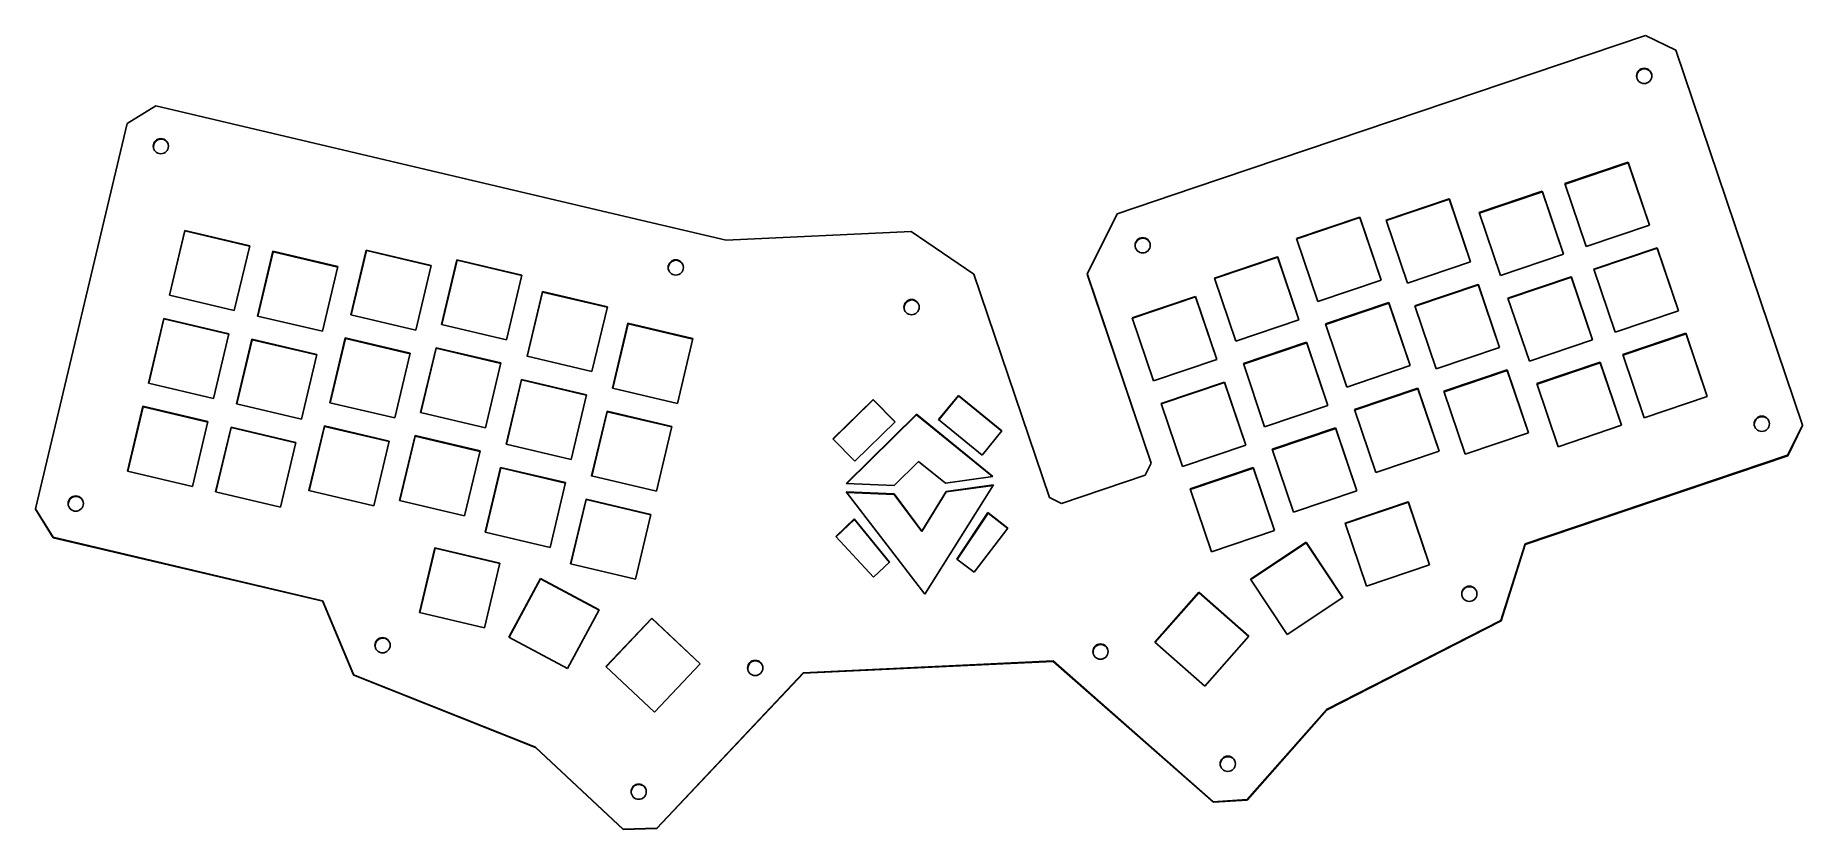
# Model space of a CAD drawing. Header units: millimetres. Extents: x -350 to 21, y -145 to 22.
import ezdxf

# ---------------------------------------------------------------- set-up
doc = ezdxf.new("R2010")
doc.units = ezdxf.units.MM

msp = doc.modelspace()

# ---------------------------------------------------------------- linework, layer by layer
at = {"color": 7, "linetype": 'Continuous', "lineweight": 25}
for p, q in [((-12.36, 21.69), (-107.1, -10.31)), ((-6.02, 18.57), (-12.36, 21.69)), ((20.57, -60.08), (-6.02, 18.57)), ((-324.91, 6.9), (-330.93, 3.19)), ((-227.63, -16.02), (-324.91, 6.9)), ((-330.93, 3.19), (-350.17, -77.63)), ((-325.41, -1.74), (-325.36, -2.05)), ((-16.02, -4.93), (-29.28, -9.41)), ((-15.99, -5.03), (-29.25, -9.51)), ((-11.55, -18.16), (-16.02, -4.93)), ((-16.02, -4.93), (-15.99, -5.03)), ((-11.55, -18.16), (-15.99, -5.03)), ((-107.1, -10.31), (-123.21, -15.75)), ((-34.02, -11.01), (-47.29, -15.49)), ((-33.99, -11.12), (-47.25, -15.6)), ((-29.55, -24.24), (-34.02, -11.01)), ((-34.02, -11.01), (-33.99, -11.12)), ((-29.55, -24.24), (-33.99, -11.12)), ((-29.28, -9.41), (-24.81, -22.64)), ((-53.54, -12.6), (-66.8, -17.09)), ((-53.51, -12.71), (-66.77, -17.19)), ((-49.07, -25.83), (-53.54, -12.6)), ((-53.54, -12.6), (-53.51, -12.71)), ((-49.07, -25.83), (-53.51, -12.71)), ((-205.26, -21.29), (-227.63, -16.02)), ((-123.21, -15.75), (-129.49, -28.4)), ((-72.3, -16.44), (-85.57, -20.92)), ((-72.27, -16.55), (-85.53, -21.03)), ((-67.83, -29.67), (-72.3, -16.44)), ((-72.3, -16.44), (-72.27, -16.55)), ((-67.83, -29.67), (-72.27, -16.55)), ((-66.8, -17.09), (-62.33, -30.31)), ((-47.29, -15.49), (-42.81, -28.72)), ((-24.81, -22.64), (-11.55, -18.16)), ((-318.82, -19.26), (-322.05, -32.85)), ((-318.78, -19.36), (-322, -32.86)), ((-305.2, -22.47), (-318.82, -19.26)), ((-318.82, -19.26), (-318.78, -19.36)), ((-305.22, -22.56), (-318.78, -19.36)), ((-166.46, -19.45), (-205.26, -21.29)), ((-153.28, -28.43), (-166.46, -19.45)), ((-85.57, -20.92), (-81.09, -34.15)), ((-308.43, -36.06), (-305.2, -22.47)), ((-300.33, -23.61), (-303.57, -37.21)), ((-300.3, -23.72), (-303.52, -37.22)), ((-286.71, -26.82), (-300.33, -23.61)), ((-300.33, -23.61), (-300.3, -23.72)), ((-286.74, -26.92), (-300.3, -23.72)), ((-280.75, -23.36), (-283.99, -36.95)), ((-280.72, -23.46), (-283.93, -36.96)), ((-267.13, -26.57), (-280.75, -23.36)), ((-280.75, -23.36), (-280.72, -23.46)), ((-267.15, -26.66), (-280.72, -23.46)), ((-261.72, -25.41), (-264.96, -39)), ((-261.69, -25.51), (-264.9, -39.01)), ((-248.1, -28.62), (-261.72, -25.41)), ((-261.72, -25.41), (-261.69, -25.51)), ((-248.12, -28.71), (-261.69, -25.51)), ((-89.54, -24.77), (-102.81, -29.25)), ((-89.51, -24.87), (-102.77, -29.35)), ((-85.07, -38), (-89.54, -24.77)), ((-89.54, -24.77), (-89.51, -24.87)), ((-85.08, -38), (-89.51, -24.87)), ((-62.33, -30.31), (-49.07, -25.83)), ((-42.81, -28.72), (-29.55, -24.24)), ((-9.95, -22.88), (-23.21, -27.36)), ((-9.92, -22.99), (-23.18, -27.47)), ((-5.48, -36.11), (-9.95, -22.88)), ((-9.95, -22.88), (-9.92, -22.99)), ((-5.48, -36.11), (-9.92, -22.99)), ((-289.95, -40.41), (-286.71, -26.82)), ((-270.37, -40.16), (-267.13, -26.57)), ((-251.34, -42.21), (-248.1, -28.62)), ((-217.38, -27.19), (-217.33, -27.5)), ((-137.43, -75.31), (-153.28, -28.43)), ((-129.49, -28.4), (-116.07, -68.09)), ((-129.49, -28.4), (-129.46, -28.51)), ((-129.46, -28.51), (-116.07, -68.1)), ((-102.81, -29.25), (-98.34, -42.48)), ((-27.95, -28.96), (-41.22, -33.44)), ((-27.92, -29.07), (-41.18, -33.55)), ((-23.48, -42.19), (-27.95, -28.96)), ((-27.95, -28.96), (-27.92, -29.07)), ((-23.48, -42.19), (-27.92, -29.07)), ((-23.21, -27.36), (-18.74, -40.59)), ((-322.05, -32.85), (-308.43, -36.06)), ((-243.79, -32.07), (-247.02, -45.66)), ((-243.76, -32.17), (-246.97, -45.67)), ((-230.17, -35.28), (-243.79, -32.07)), ((-243.79, -32.07), (-243.76, -32.17)), ((-230.19, -35.37), (-243.76, -32.17)), ((-106.79, -33.09), (-120.05, -37.57)), ((-106.76, -33.2), (-120.02, -37.68)), ((-102.31, -46.32), (-106.79, -33.09)), ((-106.79, -33.09), (-106.76, -33.2)), ((-102.32, -46.32), (-106.76, -33.2)), ((-81.09, -34.15), (-67.83, -29.67)), ((-47.47, -30.56), (-60.73, -35.04)), ((-47.44, -30.66), (-60.7, -35.14)), ((-43, -43.78), (-47.47, -30.56)), ((-47.47, -30.56), (-47.44, -30.66)), ((-43, -43.78), (-47.44, -30.66)), ((-283.99, -36.95), (-270.37, -40.16)), ((-233.4, -48.87), (-230.17, -35.28)), ((-167.91, -35.51), (-167.87, -35.82)), ((-66.23, -34.39), (-79.5, -38.87)), ((-66.2, -34.5), (-79.46, -38.98)), ((-61.76, -47.62), (-66.23, -34.39)), ((-66.23, -34.39), (-66.2, -34.5)), ((-61.76, -47.62), (-66.2, -34.5)), ((-60.73, -35.04), (-56.26, -48.26)), ((-41.22, -33.44), (-36.74, -46.67)), ((-18.74, -40.59), (-5.48, -36.11)), ((-323.21, -37.7), (-326.44, -51.3)), ((-323.18, -37.81), (-326.39, -51.31)), ((-309.59, -40.91), (-323.21, -37.7)), ((-323.21, -37.7), (-323.18, -37.81)), ((-309.61, -41.01), (-323.18, -37.81)), ((-303.57, -37.21), (-289.95, -40.41)), ((-264.96, -39), (-251.34, -42.21)), ((-225.85, -38.73), (-229.09, -52.32)), ((-225.82, -38.83), (-229.04, -52.33)), ((-212.23, -41.94), (-225.85, -38.73)), ((-225.85, -38.73), (-225.82, -38.83)), ((-212.26, -42.03), (-225.82, -38.83)), ((-120.05, -37.57), (-115.58, -50.8)), ((-98.34, -42.48), (-85.07, -38)), ((-79.5, -38.87), (-75.02, -52.1)), ((-312.82, -54.51), (-309.59, -40.91)), ((-304.72, -42.06), (-307.96, -55.65)), ((-304.69, -42.17), (-307.91, -55.66)), ((-291.1, -45.27), (-304.72, -42.06)), ((-304.72, -42.06), (-304.69, -42.17)), ((-291.13, -45.36), (-304.69, -42.17)), ((-285.14, -41.8), (-288.38, -55.4)), ((-285.11, -41.91), (-288.33, -55.41)), ((-271.52, -45.01), (-285.14, -41.8)), ((-285.14, -41.8), (-285.11, -41.91)), ((-271.55, -45.11), (-285.11, -41.91)), ((-266.11, -43.85), (-269.35, -57.44)), ((-266.08, -43.96), (-269.29, -57.46)), ((-252.49, -47.06), (-266.11, -43.85)), ((-266.11, -43.85), (-266.08, -43.96)), ((-252.51, -47.16), (-266.08, -43.96)), ((-215.47, -55.53), (-212.23, -41.94)), ((-83.47, -42.72), (-96.74, -47.2)), ((-83.44, -42.83), (-96.7, -47.31)), ((-79, -55.95), (-83.47, -42.72)), ((-83.47, -42.72), (-83.44, -42.83)), ((-79.01, -55.95), (-83.44, -42.83)), ((-56.26, -48.26), (-43, -43.78)), ((-36.74, -46.67), (-23.48, -42.19)), ((-3.88, -40.83), (-17.14, -45.31)), ((-3.85, -40.94), (-17.11, -45.42)), ((0.59, -54.06), (-3.88, -40.83)), ((-3.88, -40.83), (-3.85, -40.94)), ((0.59, -54.06), (-3.85, -40.94)), ((-294.34, -58.86), (-291.1, -45.27)), ((-274.76, -58.6), (-271.52, -45.01)), ((-255.73, -60.65), (-252.49, -47.06)), ((-247.02, -45.66), (-233.4, -48.87)), ((-115.58, -50.8), (-102.31, -46.32)), ((-96.74, -47.2), (-92.27, -60.43)), ((-75.02, -52.1), (-61.76, -47.62)), ((-21.88, -46.91), (-35.15, -51.39)), ((-21.85, -47.02), (-35.11, -51.5)), ((-17.41, -60.14), (-21.88, -46.91)), ((-21.88, -46.91), (-21.85, -47.02)), ((-17.41, -60.14), (-21.85, -47.02)), ((-17.14, -45.31), (-12.67, -58.54)), ((-326.44, -51.3), (-312.82, -54.51)), ((-248.18, -50.51), (-251.41, -64.11)), ((-248.15, -50.62), (-251.36, -64.12)), ((-234.56, -53.72), (-248.18, -50.51)), ((-248.18, -50.51), (-248.15, -50.62)), ((-234.58, -53.82), (-248.15, -50.62)), ((-100.72, -51.05), (-113.98, -55.53)), ((-100.69, -51.15), (-113.95, -55.63)), ((-96.24, -64.27), (-100.72, -51.05)), ((-100.72, -51.05), (-100.69, -51.15)), ((-96.25, -64.27), (-100.69, -51.15)), ((-41.4, -48.51), (-54.66, -52.99)), ((-41.37, -48.61), (-54.63, -53.09)), ((-36.93, -61.73), (-41.4, -48.51)), ((-41.4, -48.51), (-41.37, -48.61)), ((-36.93, -61.74), (-41.37, -48.61)), ((-35.15, -51.39), (-30.67, -64.62)), ((-288.38, -55.4), (-274.76, -58.6)), ((-237.79, -67.32), (-234.56, -53.72)), ((-229.09, -52.32), (-215.47, -55.53)), ((-174.43, -54.71), (-182.84, -63)), ((-174.4, -54.82), (-182.77, -63.06)), ((-169.82, -59.38), (-174.43, -54.71)), ((-174.43, -54.71), (-174.4, -54.82)), ((-169.85, -59.41), (-174.4, -54.82)), ((-156.52, -53.87), (-160.68, -58.94)), ((-156.49, -53.97), (-160.61, -59)), ((-147.38, -61.32), (-156.52, -53.87)), ((-156.52, -53.87), (-156.49, -53.97)), ((-147.42, -61.37), (-156.49, -53.97)), ((-113.98, -55.53), (-109.51, -68.75)), ((-60.16, -52.35), (-73.43, -56.83)), ((-60.13, -52.45), (-73.39, -56.93)), ((-55.69, -65.57), (-60.16, -52.35)), ((-60.16, -52.35), (-60.13, -52.45)), ((-55.69, -65.57), (-60.13, -52.45)), ((-54.66, -52.99), (-50.19, -66.22)), ((-12.67, -58.54), (0.59, -54.06)), ((-327.6, -56.15), (-330.84, -69.74)), ((-327.57, -56.26), (-330.78, -69.76)), ((-313.98, -59.36), (-327.6, -56.15)), ((-327.6, -56.15), (-327.57, -56.26)), ((-314, -59.45), (-327.57, -56.26)), ((-307.96, -55.65), (-294.34, -58.86)), ((-269.35, -57.44), (-255.73, -60.65)), ((-230.24, -57.17), (-233.48, -70.77)), ((-230.21, -57.28), (-233.43, -70.78)), ((-216.62, -60.38), (-230.24, -57.17)), ((-230.24, -57.17), (-230.21, -57.28)), ((-216.65, -60.48), (-230.21, -57.28)), ((-165.31, -57.82), (-180.07, -72.34)), ((-165.28, -57.93), (-179.93, -72.34)), ((-149.28, -70.88), (-165.31, -57.82)), ((-165.31, -57.82), (-165.28, -57.93)), ((-149.37, -70.89), (-165.28, -57.93)), ((-160.68, -58.94), (-151.54, -66.4)), ((-92.27, -60.43), (-79, -55.95)), ((-73.43, -56.83), (-68.95, -70.05)), ((-317.22, -72.95), (-313.98, -59.36)), ((-309.12, -60.51), (-312.35, -74.1)), ((-309.09, -60.61), (-312.3, -74.11)), ((-295.5, -63.72), (-309.12, -60.51)), ((-309.12, -60.51), (-309.09, -60.61)), ((-295.52, -63.81), (-309.09, -60.61)), ((-289.53, -60.25), (-292.77, -73.84)), ((-289.5, -60.36), (-292.72, -73.85)), ((-275.92, -63.46), (-289.53, -60.25)), ((-289.53, -60.25), (-289.5, -60.36)), ((-275.94, -63.55), (-289.5, -60.36)), ((-270.5, -62.3), (-273.74, -75.89)), ((-270.47, -62.41), (-273.69, -75.9)), ((-256.88, -65.51), (-270.5, -62.3)), ((-270.5, -62.3), (-270.47, -62.41)), ((-256.91, -65.6), (-270.47, -62.41)), ((-219.86, -73.98), (-216.62, -60.38)), ((-182.84, -63), (-178.23, -67.66)), ((-178.23, -67.66), (-169.82, -59.38)), ((-151.54, -66.4), (-147.38, -61.32)), ((-77.4, -60.67), (-90.67, -65.15)), ((-77.37, -60.78), (-90.63, -65.26)), ((-72.93, -73.9), (-77.4, -60.67)), ((-77.4, -60.67), (-77.37, -60.78)), ((-72.94, -73.9), (-77.37, -60.78)), ((-50.19, -66.22), (-36.93, -61.73)), ((-30.67, -64.62), (-17.41, -60.14)), ((17.43, -66.41), (20.57, -60.08)), ((17.46, -66.51), (20.6, -60.19)), ((20.57, -60.08), (20.6, -60.19)), ((-298.73, -77.31), (-295.5, -63.72)), ((-279.15, -77.05), (-275.92, -63.46)), ((-260.12, -79.1), (-256.88, -65.51)), ((-251.41, -64.11), (-237.79, -67.32)), ((-109.51, -68.75), (-96.24, -64.27)), ((-90.67, -65.15), (-86.2, -78.38)), ((-68.95, -70.05), (-55.69, -65.57)), ((-37.64, -85.01), (17.43, -66.41)), ((-37.61, -85.12), (17.46, -66.51)), ((17.43, -66.41), (17.46, -66.51)), ((-330.84, -69.74), (-317.22, -72.95)), ((-252.57, -68.96), (-255.81, -82.55)), ((-252.54, -69.07), (-255.75, -82.57)), ((-238.95, -72.17), (-252.57, -68.96)), ((-252.57, -68.96), (-252.54, -69.07)), ((-238.97, -72.26), (-252.54, -69.07)), ((-170.01, -72.78), (-164.86, -67.71)), ((-164.86, -67.71), (-159.25, -72.27)), ((-116.07, -68.09), (-117.32, -70.62)), ((-94.65, -69), (-107.91, -73.48)), ((-94.62, -69.1), (-107.88, -73.58)), ((-90.17, -82.22), (-94.65, -69)), ((-94.65, -69), (-94.62, -69.1)), ((-90.18, -82.23), (-94.62, -69.1)), ((-312.35, -74.1), (-298.73, -77.31)), ((-292.77, -73.84), (-279.15, -77.05)), ((-242.19, -85.76), (-238.95, -72.17)), ((-233.48, -70.77), (-219.86, -73.98)), ((-170.02, -74.53), (-180.08, -74.09)), ((-180.08, -74.09), (-163.58, -95.58)), ((-180.07, -72.34), (-170.01, -72.78)), ((-159.1, -74.01), (-164.19, -82.34)), ((-159.07, -74.12), (-164.16, -82.45)), ((-163.58, -95.58), (-149.13, -72.62)), ((-159.25, -72.27), (-149.28, -70.88)), ((-149.13, -72.62), (-159.1, -74.01)), ((-159.1, -74.01), (-159.07, -74.12)), ((-149.21, -72.74), (-159.07, -74.12)), ((-117.32, -70.62), (-134.89, -76.56)), ((-107.91, -73.48), (-103.44, -86.71)), ((-86.2, -78.38), (-72.93, -73.9)), ((-350.17, -77.63), (-346.46, -83.63)), ((-350.17, -77.63), (-350.14, -77.73)), ((-350.14, -77.73), (-346.43, -83.73)), ((-343.26, -76.73), (-343.22, -77.04)), ((-273.74, -75.89), (-260.12, -79.1)), ((-234.64, -75.62), (-237.87, -89.21)), ((-234.6, -75.73), (-237.82, -89.23)), ((-221.02, -78.83), (-234.64, -75.62)), ((-234.64, -75.62), (-234.6, -75.73)), ((-221.04, -78.92), (-234.6, -75.73)), ((-169.99, -74.64), (-179.99, -74.2)), ((-164.19, -82.34), (-170.02, -74.53)), ((-170.02, -74.53), (-169.99, -74.64)), ((-164.16, -82.45), (-169.99, -74.64)), ((-134.89, -76.56), (-137.43, -75.31)), ((-62.13, -76.17), (-75.4, -80.65)), ((-62.1, -76.28), (-75.36, -80.76)), ((-57.66, -89.4), (-62.13, -76.17)), ((-62.13, -76.17), (-62.1, -76.28)), ((-57.67, -89.4), (-62.1, -76.28)), ((-224.25, -92.42), (-221.02, -78.83)), ((-178.36, -79.76), (-182.23, -83.46)), ((-178.33, -79.87), (-182.16, -83.53)), ((-170.96, -88.88), (-178.36, -79.76)), ((-178.36, -79.76), (-178.33, -79.87)), ((-170.99, -88.91), (-178.33, -79.87)), ((-150.32, -78.43), (-156.85, -88.21)), ((-150.29, -78.54), (-156.78, -88.27)), ((-146.13, -81.75), (-150.32, -78.43)), ((-150.32, -78.43), (-150.29, -78.54)), ((-146.16, -81.81), (-150.29, -78.54)), ((-75.4, -80.65), (-70.93, -93.88)), ((-346.46, -83.63), (-289.92, -96.95)), ((-346.46, -83.63), (-346.43, -83.73)), ((-346.43, -83.73), (-289.89, -97.06)), ((-255.81, -82.55), (-242.19, -85.76)), ((-182.23, -83.46), (-174.3, -91.98)), ((-164.19, -82.34), (-164.16, -82.45)), ((-153.23, -90.98), (-146.13, -81.75)), ((-103.44, -86.71), (-90.17, -82.22)), ((-83.59, -84.67), (-95.26, -92.41)), ((-83.56, -84.77), (-95.2, -92.5)), ((-75.85, -96.29), (-83.59, -84.67)), ((-83.59, -84.67), (-83.56, -84.77)), ((-75.88, -96.31), (-83.56, -84.77)), ((-42.71, -101.07), (-37.64, -85.01)), ((-42.68, -101.17), (-37.61, -85.12)), ((-37.64, -85.01), (-37.61, -85.12)), ((-266.35, -85.84), (-269.58, -99.43)), ((-266.32, -85.94), (-269.53, -99.44)), ((-252.73, -89.05), (-266.35, -85.84)), ((-266.35, -85.84), (-266.32, -85.94)), ((-252.75, -89.14), (-266.32, -85.94)), ((-174.3, -91.98), (-170.96, -88.88)), ((-156.85, -88.21), (-153.23, -90.98)), ((-255.96, -102.64), (-252.73, -89.05)), ((-244.2, -92.27), (-250.84, -104.57)), ((-244.17, -92.37), (-250.77, -104.61)), ((-231.87, -98.87), (-244.2, -92.27)), ((-244.2, -92.27), (-244.17, -92.37)), ((-231.91, -98.94), (-244.17, -92.37)), ((-237.87, -89.21), (-224.25, -92.42)), ((-95.26, -92.41), (-87.52, -104.03)), ((-70.93, -93.88), (-57.66, -89.4)), ((-106.06, -95.15), (-115.32, -105.64)), ((-106.03, -95.26), (-115.25, -105.7)), ((-95.56, -104.37), (-106.06, -95.15)), ((-106.06, -95.15), (-106.03, -95.26)), ((-95.6, -104.42), (-106.03, -95.26)), ((-87.52, -104.03), (-75.85, -96.29)), ((-289.92, -96.95), (-283.4, -112.46)), ((-289.92, -96.95), (-289.89, -97.06)), ((-289.89, -97.06), (-283.37, -112.56)), ((-269.58, -99.43), (-255.96, -102.64)), ((-238.51, -111.18), (-231.87, -98.87)), ((-220.87, -100.59), (-230.47, -110.76)), ((-220.84, -100.69), (-230.4, -110.82)), ((-210.69, -110.15), (-220.87, -100.59)), ((-220.87, -100.59), (-220.84, -100.69)), ((-210.72, -110.2), (-220.84, -100.69)), ((-79.3, -119.8), (-42.71, -101.07)), ((-79.27, -119.9), (-42.68, -101.17)), ((-42.71, -101.07), (-42.68, -101.17)), ((-278.89, -106.46), (-278.84, -106.78)), ((-250.84, -104.57), (-238.51, -111.18)), ((-115.32, -105.64), (-104.82, -114.86)), ((-104.82, -114.86), (-95.56, -104.37)), ((-230.47, -110.76), (-220.29, -120.33)), ((-220.29, -120.33), (-210.69, -110.15)), ((-189.07, -112.04), (-136.66, -109.56)), ((-189.04, -112.15), (-136.63, -109.67)), ((-136.66, -109.56), (-103.05, -139.12)), ((-136.66, -109.56), (-136.63, -109.67)), ((-136.63, -109.67), (-103.02, -139.23)), ((-283.4, -112.46), (-245.24, -127.65)), ((-283.4, -112.46), (-283.37, -112.56)), ((-283.37, -112.56), (-245.21, -127.75)), ((-219.82, -144.65), (-189.07, -112.04)), ((-219.79, -144.76), (-189.04, -112.15)), ((-200.72, -111.23), (-200.67, -111.54)), ((-189.07, -112.04), (-189.04, -112.15)), ((-95.99, -138.68), (-79.3, -119.8)), ((-95.96, -138.78), (-79.27, -119.9)), ((-79.3, -119.8), (-79.27, -119.9)), ((-245.24, -127.65), (-226.88, -144.87)), ((-245.24, -127.65), (-245.21, -127.75)), ((-245.21, -127.75), (-226.85, -144.98)), ((-225.15, -137.18), (-225.11, -137.5)), ((-103.05, -139.12), (-95.99, -138.68)), ((-103.05, -139.12), (-103.02, -139.23)), ((-103.02, -139.23), (-95.96, -138.78)), ((-95.99, -138.68), (-95.96, -138.78)), ((-226.88, -144.87), (-219.82, -144.65)), ((-226.88, -144.87), (-226.85, -144.98)), ((-226.85, -144.98), (-219.79, -144.76)), ((-219.82, -144.65), (-219.79, -144.76))]:
    msp.add_line(p, q, dxfattribs=at)
for centre in [(-12.64, 13.17), (-323.84, -1.56), (-117.86, -22.37), (-215.81, -27.01), (-166.35, -35.33), (12.03, -59.81), (-341.7, -76.55), (-49.33, -95.49), (-277.32, -106.29), (-126.71, -107.62), (-199.15, -111.05), (-100, -131.15), (-223.59, -137.01)]:
    msp.add_circle(centre, 1.6, dxfattribs=at)
for centre, start, end in [((-12.61, 13.06), 18.1149, 193.9362), ((-323.81, -1.67), 18.1388, 182.5727), ((-117.83, -22.48), 18.1149, 193.9362), ((-215.78, -27.11), 18.1388, 182.5727), ((-166.31, -35.44), 18.1388, 182.5727), ((12.06, -59.92), 18.1149, 193.9362), ((-341.66, -76.66), 18.1388, 182.5727), ((-49.3, -95.6), 18.1149, 193.9362), ((-277.29, -106.39), 18.1388, 182.5727), ((-126.68, -107.73), 18.1149, 193.9362), ((-199.12, -111.16), 18.1388, 182.5727), ((-99.97, -131.26), 18.1149, 193.9362), ((-223.56, -137.11), 18.1388, 182.5727)]:
    msp.add_arc(centre, 1.6, start, end, dxfattribs=at)

doc.saveas('drawing.dxf')
